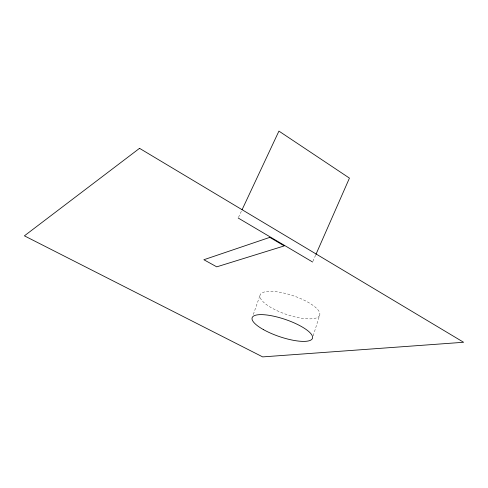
<?xml version="1.0" encoding="UTF-8"?>
<svg xmlns="http://www.w3.org/2000/svg" width="488" height="488" viewBox="0 0 488 488"><rect width="100%" height="100%" fill="white"/><g stroke="black" fill="none" stroke-linecap="round" stroke-linejoin="round"><path stroke-width="0.37" stroke-dasharray="2.44 1.83" d="M313.192 335.848L319.506 315.638A31.458 9.937 18.6 0 0 279.142 292.153A31.458 9.937 18.6 0 0 271.041 307.568A31.458 9.937 18.6 0 0 319.506 315.638M253.315 314.473L260 295.368M312.9 261.33L315.638 255.084M238.516 217.331L241.426 211.121"/><path stroke-width="0.73" d="M315.943 254.394L349.445 178.108L278.929 131.101L242.072 209.742M238.193 218.02L312.595 262.019M139.537 148.334L24.4 235.838L262.678 356.899L463.6 342.271L139.537 148.334M269.797 237.375L203.868 259.738L216.751 266.844L284.248 245.915L269.797 237.375M263.489 329.638A31.866 9.065 18.8 0 0 312.289 338.733A31.866 9.065 18.8 0 0 271.175 315.687A31.866 9.065 18.8 0 0 263.489 329.638"/></g></svg>
